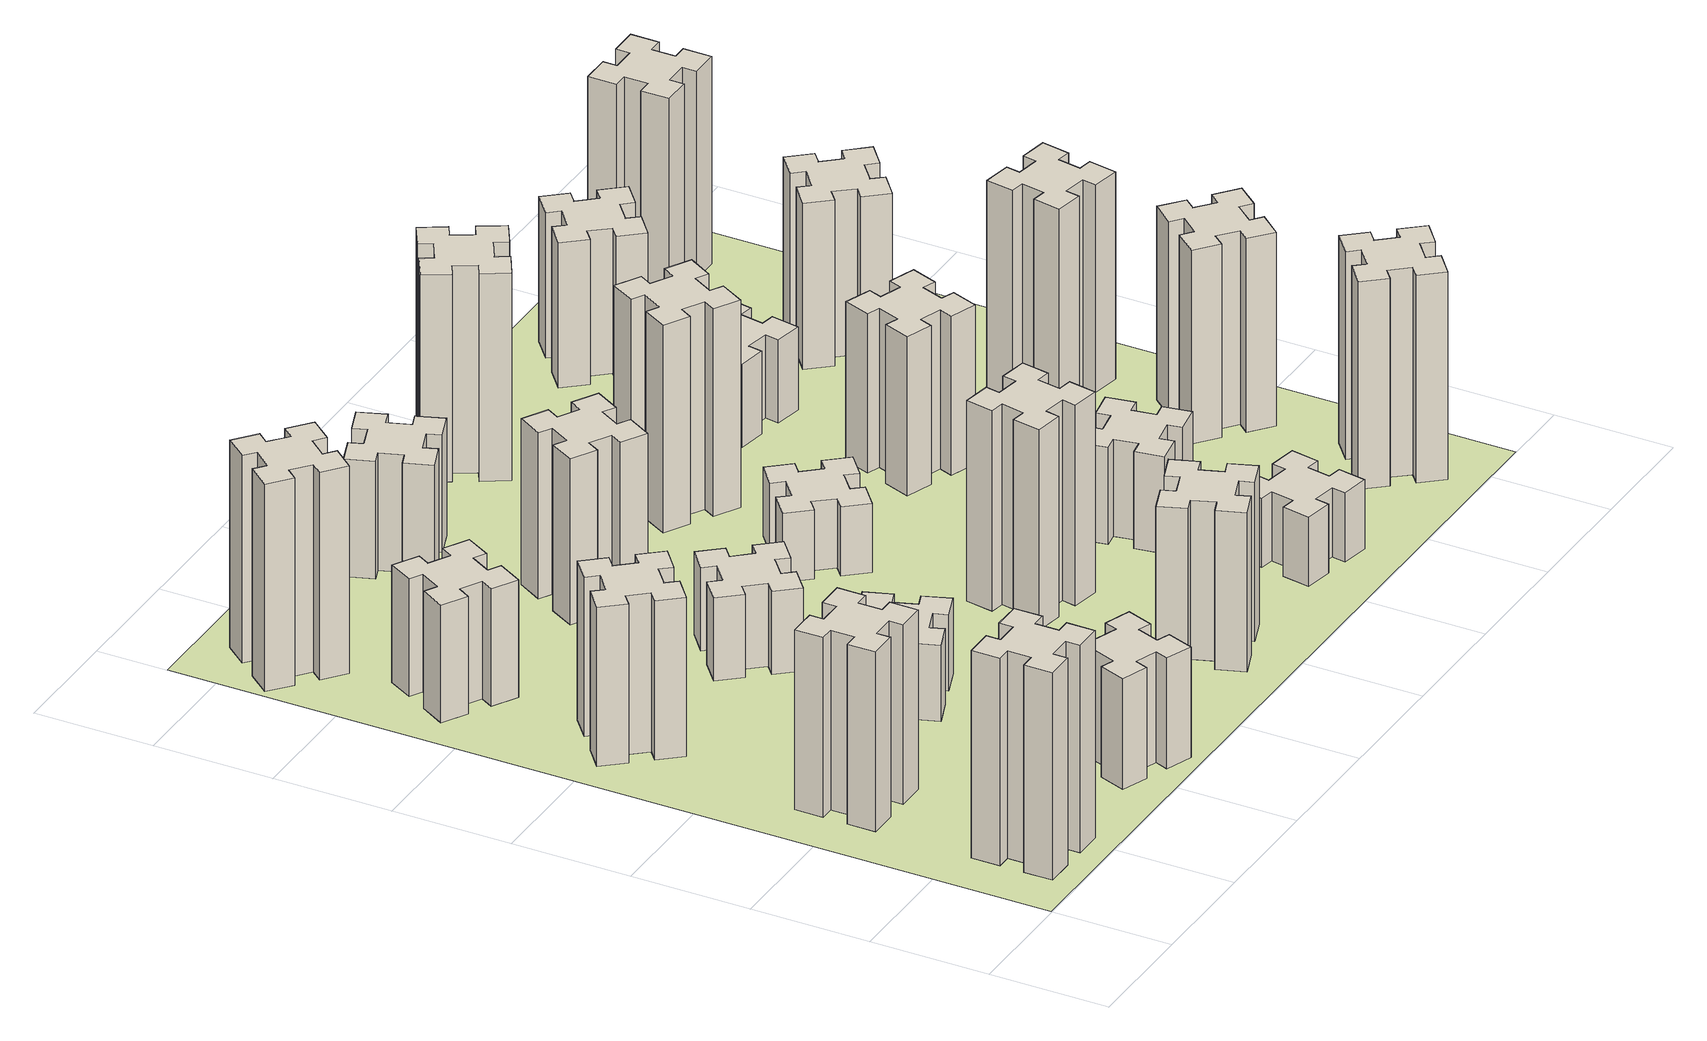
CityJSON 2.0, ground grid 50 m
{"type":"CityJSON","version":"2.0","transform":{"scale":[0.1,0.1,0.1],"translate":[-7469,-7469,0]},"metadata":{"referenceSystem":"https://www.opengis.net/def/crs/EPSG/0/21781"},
"CityObjects":{
"building1":{"type":"Building","attributes":{"class":"1000","function":"1000","usage":"1000","yearOfConstruction":2016,"roofType":"1000","measuredHeight":90,"storeysAboveGround":30,"storeysBelowGround":0},"geometry":[{"type":"Solid","lod":"1","boundaries":[[[[0,1,2,3,4,5,6,7,8,9,10,11,12,13,14,15,16,17,18,19]],[[17,16,20,21]],[[16,15,22,20]],[[15,14,23,22]],[[14,13,24,23]],[[13,12,25,24]],[[12,11,26,25]],[[11,10,27,26]],[[10,9,28,27]],[[9,8,29,28]],[[8,7,30,29]],[[7,6,31,30]],[[6,5,32,31]],[[5,4,33,32]],[[4,3,34,33]],[[3,2,35,34]],[[2,1,36,35]],[[1,0,37,36]],[[0,19,38,37]],[[19,18,39,38]],[[18,17,21,39]],[[24,25,26,27,28,29,30,31,32,33,34,35,36,37,38,39,21,20,22,23]]]]}]},
"building2":{"type":"Building","attributes":{"class":"1000","function":"1000","usage":"1000","yearOfConstruction":2016,"roofType":"1000","measuredHeight":78,"storeysAboveGround":30,"storeysBelowGround":0},"geometry":[{"type":"Solid","lod":"1","boundaries":[[[[40,41,42,43,44,45,46,47,48,49,50,51,52,53,54,55,56,57,58,59]],[[57,56,60,61]],[[56,55,62,60]],[[55,54,63,62]],[[54,53,64,63]],[[53,52,65,64]],[[52,51,66,65]],[[51,50,67,66]],[[50,49,68,67]],[[49,48,69,68]],[[48,47,70,69]],[[47,46,71,70]],[[46,45,72,71]],[[45,44,73,72]],[[44,43,74,73]],[[43,42,75,74]],[[42,41,76,75]],[[41,40,77,76]],[[40,59,78,77]],[[59,58,79,78]],[[58,57,61,79]],[[64,65,66,67,68,69,70,71,72,73,74,75,76,77,78,79,61,60,62,63]]]]}]},
"building3":{"type":"Building","attributes":{"class":"1000","function":"1000","usage":"1000","yearOfConstruction":2016,"roofType":"1000","measuredHeight":69,"storeysAboveGround":30,"storeysBelowGround":0},"geometry":[{"type":"Solid","lod":"1","boundaries":[[[[80,81,82,83,84,85,86,87,88,89,90,91,92,93,94,95,96,97,98,99]],[[97,96,100,101]],[[96,95,102,100]],[[95,94,103,102]],[[94,93,104,103]],[[93,92,105,104]],[[92,91,106,105]],[[91,90,107,106]],[[90,89,108,107]],[[89,88,109,108]],[[88,87,110,109]],[[87,86,111,110]],[[86,85,112,111]],[[85,84,113,112]],[[84,83,114,113]],[[83,82,115,114]],[[82,81,116,115]],[[81,80,117,116]],[[80,99,118,117]],[[99,98,119,118]],[[98,97,101,119]],[[104,105,106,107,108,109,110,111,112,113,114,115,116,117,118,119,101,100,102,103]]]]}]},
"building4":{"type":"Building","attributes":{"class":"1000","function":"1000","usage":"1000","yearOfConstruction":2016,"roofType":"1000","measuredHeight":51,"storeysAboveGround":30,"storeysBelowGround":0},"geometry":[{"type":"Solid","lod":"1","boundaries":[[[[120,121,122,123,124,125,126,127,128,129,130,131,132,133,134,135,136,137,138,139]],[[137,136,140,141]],[[136,135,142,140]],[[135,134,143,142]],[[134,133,144,143]],[[133,132,145,144]],[[132,131,146,145]],[[131,130,147,146]],[[130,129,148,147]],[[129,128,149,148]],[[128,127,150,149]],[[127,126,151,150]],[[126,125,152,151]],[[125,124,153,152]],[[124,123,154,153]],[[123,122,155,154]],[[122,121,156,155]],[[121,120,157,156]],[[120,139,158,157]],[[139,138,159,158]],[[138,137,141,159]],[[144,145,146,147,148,149,150,151,152,153,154,155,156,157,158,159,141,140,142,143]]]]}]},
"building5":{"type":"Building","attributes":{"class":"1000","function":"1000","usage":"1000","yearOfConstruction":2016,"roofType":"1000","measuredHeight":48,"storeysAboveGround":30,"storeysBelowGround":0},"geometry":[{"type":"Solid","lod":"1","boundaries":[[[[160,161,162,163,164,165,166,167,168,169,170,171,172,173,174,175,176,177,178,179]],[[177,176,180,181]],[[176,175,182,180]],[[175,174,183,182]],[[174,173,184,183]],[[173,172,185,184]],[[172,171,186,185]],[[171,170,187,186]],[[170,169,188,187]],[[169,168,189,188]],[[168,167,190,189]],[[167,166,191,190]],[[166,165,192,191]],[[165,164,193,192]],[[164,163,194,193]],[[163,162,195,194]],[[162,161,196,195]],[[161,160,197,196]],[[160,179,198,197]],[[179,178,199,198]],[[178,177,181,199]],[[184,185,186,187,188,189,190,191,192,193,194,195,196,197,198,199,181,180,182,183]]]]}]},
"building6":{"type":"Building","attributes":{"class":"1000","function":"1000","usage":"1000","yearOfConstruction":2016,"roofType":"1000","measuredHeight":90,"storeysAboveGround":30,"storeysBelowGround":0},"geometry":[{"type":"Solid","lod":"1","boundaries":[[[[200,201,202,203,204,205,206,207,208,209,210,211,212,213,214,215,216,217,218,219]],[[217,216,220,221]],[[216,215,222,220]],[[215,214,223,222]],[[214,213,224,223]],[[213,212,225,224]],[[212,211,226,225]],[[211,210,227,226]],[[210,209,228,227]],[[209,208,229,228]],[[208,207,230,229]],[[207,206,231,230]],[[206,205,232,231]],[[205,204,233,232]],[[204,203,234,233]],[[203,202,235,234]],[[202,201,236,235]],[[201,200,237,236]],[[200,219,238,237]],[[219,218,239,238]],[[218,217,221,239]],[[224,225,226,227,228,229,230,231,232,233,234,235,236,237,238,239,221,220,222,223]]]]}]},
"building7":{"type":"Building","attributes":{"class":"1000","function":"1000","usage":"1000","yearOfConstruction":2016,"roofType":"1000","measuredHeight":33,"storeysAboveGround":30,"storeysBelowGround":0},"geometry":[{"type":"Solid","lod":"1","boundaries":[[[[240,241,242,243,244,245,246,247,248,249,250,251,252,253,254,255,256,257,258,259]],[[257,256,260,261]],[[256,255,262,260]],[[255,254,263,262]],[[254,253,264,263]],[[253,252,265,264]],[[252,251,266,265]],[[251,250,267,266]],[[250,249,268,267]],[[249,248,269,268]],[[248,247,270,269]],[[247,246,271,270]],[[246,245,272,271]],[[245,244,273,272]],[[244,243,274,273]],[[243,242,275,274]],[[242,241,276,275]],[[241,240,277,276]],[[240,259,278,277]],[[259,258,279,278]],[[258,257,261,279]],[[264,265,266,267,268,269,270,271,272,273,274,275,276,277,278,279,261,260,262,263]]]]}]},
"building8":{"type":"Building","attributes":{"class":"1000","function":"1000","usage":"1000","yearOfConstruction":2016,"roofType":"1000","measuredHeight":36,"storeysAboveGround":30,"storeysBelowGround":0},"geometry":[{"type":"Solid","lod":"1","boundaries":[[[[280,281,282,283,284,285,286,287,288,289,290,291,292,293,294,295,296,297,298,299]],[[297,296,300,301]],[[296,295,302,300]],[[295,294,303,302]],[[294,293,304,303]],[[293,292,305,304]],[[292,291,306,305]],[[291,290,307,306]],[[290,289,308,307]],[[289,288,309,308]],[[288,287,310,309]],[[287,286,311,310]],[[286,285,312,311]],[[285,284,313,312]],[[284,283,314,313]],[[283,282,315,314]],[[282,281,316,315]],[[281,280,317,316]],[[280,299,318,317]],[[299,298,319,318]],[[298,297,301,319]],[[304,305,306,307,308,309,310,311,312,313,314,315,316,317,318,319,301,300,302,303]]]]}]},
"building9":{"type":"Building","attributes":{"class":"1000","function":"1000","usage":"1000","yearOfConstruction":2016,"roofType":"1000","measuredHeight":72,"storeysAboveGround":30,"storeysBelowGround":0},"geometry":[{"type":"Solid","lod":"1","boundaries":[[[[320,321,322,323,324,325,326,327,328,329,330,331,332,333,334,335,336,337,338,339]],[[337,336,340,341]],[[336,335,342,340]],[[335,334,343,342]],[[334,333,344,343]],[[333,332,345,344]],[[332,331,346,345]],[[331,330,347,346]],[[330,329,348,347]],[[329,328,349,348]],[[328,327,350,349]],[[327,326,351,350]],[[326,325,352,351]],[[325,324,353,352]],[[324,323,354,353]],[[323,322,355,354]],[[322,321,356,355]],[[321,320,357,356]],[[320,339,358,357]],[[339,338,359,358]],[[338,337,341,359]],[[344,345,346,347,348,349,350,351,352,353,354,355,356,357,358,359,341,340,342,343]]]]}]},
"building10":{"type":"Building","attributes":{"class":"1000","function":"1000","usage":"1000","yearOfConstruction":2016,"roofType":"1000","measuredHeight":69,"storeysAboveGround":30,"storeysBelowGround":0},"geometry":[{"type":"Solid","lod":"1","boundaries":[[[[360,361,362,363,364,365,366,367,368,369,370,371,372,373,374,375,376,377,378,379]],[[377,376,380,381]],[[376,375,382,380]],[[375,374,383,382]],[[374,373,384,383]],[[373,372,385,384]],[[372,371,386,385]],[[371,370,387,386]],[[370,369,388,387]],[[369,368,389,388]],[[368,367,390,389]],[[367,366,391,390]],[[366,365,392,391]],[[365,364,393,392]],[[364,363,394,393]],[[363,362,395,394]],[[362,361,396,395]],[[361,360,397,396]],[[360,379,398,397]],[[379,378,399,398]],[[378,377,381,399]],[[384,385,386,387,388,389,390,391,392,393,394,395,396,397,398,399,381,380,382,383]]]]}]},
"building11":{"type":"Building","attributes":{"class":"1000","function":"1000","usage":"1000","yearOfConstruction":2016,"roofType":"1000","measuredHeight":51,"storeysAboveGround":30,"storeysBelowGround":0},"geometry":[{"type":"Solid","lod":"1","boundaries":[[[[400,401,402,403,404,405,406,407,408,409,410,411,412,413,414,415,416,417,418,419]],[[417,416,420,421]],[[416,415,422,420]],[[415,414,423,422]],[[414,413,424,423]],[[413,412,425,424]],[[412,411,426,425]],[[411,410,427,426]],[[410,409,428,427]],[[409,408,429,428]],[[408,407,430,429]],[[407,406,431,430]],[[406,405,432,431]],[[405,404,433,432]],[[404,403,434,433]],[[403,402,435,434]],[[402,401,436,435]],[[401,400,437,436]],[[400,419,438,437]],[[419,418,439,438]],[[418,417,421,439]],[[424,425,426,427,428,429,430,431,432,433,434,435,436,437,438,439,421,420,422,423]]]]}]},
"building12":{"type":"Building","attributes":{"class":"1000","function":"1000","usage":"1000","yearOfConstruction":2016,"roofType":"1000","measuredHeight":87,"storeysAboveGround":30,"storeysBelowGround":0},"geometry":[{"type":"Solid","lod":"1","boundaries":[[[[440,441,442,443,444,445,446,447,448,449,450,451,452,453,454,455,456,457,458,459]],[[457,456,460,461]],[[456,455,462,460]],[[455,454,463,462]],[[454,453,464,463]],[[453,452,465,464]],[[452,451,466,465]],[[451,450,467,466]],[[450,449,468,467]],[[449,448,469,468]],[[448,447,470,469]],[[447,446,471,470]],[[446,445,472,471]],[[445,444,473,472]],[[444,443,474,473]],[[443,442,475,474]],[[442,441,476,475]],[[441,440,477,476]],[[440,459,478,477]],[[459,458,479,478]],[[458,457,461,479]],[[464,465,466,467,468,469,470,471,472,473,474,475,476,477,478,479,461,460,462,463]]]]}]},
"building13":{"type":"Building","attributes":{"class":"1000","function":"1000","usage":"1000","yearOfConstruction":2016,"roofType":"1000","measuredHeight":30,"storeysAboveGround":30,"storeysBelowGround":0},"geometry":[{"type":"Solid","lod":"1","boundaries":[[[[480,481,482,483,484,485,486,487,488,489,490,491,492,493,494,495,496,497,498,499]],[[497,496,500,501]],[[496,495,502,500]],[[495,494,503,502]],[[494,493,504,503]],[[493,492,505,504]],[[492,491,506,505]],[[491,490,507,506]],[[490,489,508,507]],[[489,488,509,508]],[[488,487,510,509]],[[487,486,511,510]],[[486,485,512,511]],[[485,484,513,512]],[[484,483,514,513]],[[483,482,515,514]],[[482,481,516,515]],[[481,480,517,516]],[[480,499,518,517]],[[499,498,519,518]],[[498,497,501,519]],[[504,505,506,507,508,509,510,511,512,513,514,515,516,517,518,519,501,500,502,503]]]]}]},
"building14":{"type":"Building","attributes":{"class":"1000","function":"1000","usage":"1000","yearOfConstruction":2016,"roofType":"1000","measuredHeight":90,"storeysAboveGround":30,"storeysBelowGround":0},"geometry":[{"type":"Solid","lod":"1","boundaries":[[[[520,521,522,523,524,525,526,527,528,529,530,531,532,533,534,535,536,537,538,539]],[[537,536,540,541]],[[536,535,542,540]],[[535,534,543,542]],[[534,533,544,543]],[[533,532,545,544]],[[532,531,546,545]],[[531,530,547,546]],[[530,529,548,547]],[[529,528,549,548]],[[528,527,550,549]],[[527,526,551,550]],[[526,525,552,551]],[[525,524,553,552]],[[524,523,554,553]],[[523,522,555,554]],[[522,521,556,555]],[[521,520,557,556]],[[520,539,558,557]],[[539,538,559,558]],[[538,537,541,559]],[[544,545,546,547,548,549,550,551,552,553,554,555,556,557,558,559,541,540,542,543]]]]}]},
"building15":{"type":"Building","attributes":{"class":"1000","function":"1000","usage":"1000","yearOfConstruction":2016,"roofType":"1000","measuredHeight":30,"storeysAboveGround":30,"storeysBelowGround":0},"geometry":[{"type":"Solid","lod":"1","boundaries":[[[[560,561,562,563,564,565,566,567,568,569,570,571,572,573,574,575,576,577,578,579]],[[577,576,580,581]],[[576,575,582,580]],[[575,574,583,582]],[[574,573,584,583]],[[573,572,585,584]],[[572,571,586,585]],[[571,570,587,586]],[[570,569,588,587]],[[569,568,589,588]],[[568,567,590,589]],[[567,566,591,590]],[[566,565,592,591]],[[565,564,593,592]],[[564,563,594,593]],[[563,562,595,594]],[[562,561,596,595]],[[561,560,597,596]],[[560,579,598,597]],[[579,578,599,598]],[[578,577,581,599]],[[584,585,586,587,588,589,590,591,592,593,594,595,596,597,598,599,581,580,582,583]]]]}]},
"building16":{"type":"Building","attributes":{"class":"1000","function":"1000","usage":"1000","yearOfConstruction":2016,"roofType":"1000","measuredHeight":90,"storeysAboveGround":30,"storeysBelowGround":0},"geometry":[{"type":"Solid","lod":"1","boundaries":[[[[600,601,602,603,604,605,606,607,608,609,610,611,612,613,614,615,616,617,618,619]],[[617,616,620,621]],[[616,615,622,620]],[[615,614,623,622]],[[614,613,624,623]],[[613,612,625,624]],[[612,611,626,625]],[[611,610,627,626]],[[610,609,628,627]],[[609,608,629,628]],[[608,607,630,629]],[[607,606,631,630]],[[606,605,632,631]],[[605,604,633,632]],[[604,603,634,633]],[[603,602,635,634]],[[602,601,636,635]],[[601,600,637,636]],[[600,619,638,637]],[[619,618,639,638]],[[618,617,621,639]],[[624,625,626,627,628,629,630,631,632,633,634,635,636,637,638,639,621,620,622,623]]]]}]},
"building17":{"type":"Building","attributes":{"class":"1000","function":"1000","usage":"1000","yearOfConstruction":2016,"roofType":"1000","measuredHeight":42,"storeysAboveGround":30,"storeysBelowGround":0},"geometry":[{"type":"Solid","lod":"1","boundaries":[[[[640,641,642,643,644,645,646,647,648,649,650,651,652,653,654,655,656,657,658,659]],[[657,656,660,661]],[[656,655,662,660]],[[655,654,663,662]],[[654,653,664,663]],[[653,652,665,664]],[[652,651,666,665]],[[651,650,667,666]],[[650,649,668,667]],[[649,648,669,668]],[[648,647,670,669]],[[647,646,671,670]],[[646,645,672,671]],[[645,644,673,672]],[[644,643,674,673]],[[643,642,675,674]],[[642,641,676,675]],[[641,640,677,676]],[[640,659,678,677]],[[659,658,679,678]],[[658,657,661,679]],[[664,665,666,667,668,669,670,671,672,673,674,675,676,677,678,679,661,660,662,663]]]]}]},
"building18":{"type":"Building","attributes":{"class":"1000","function":"1000","usage":"1000","yearOfConstruction":2016,"roofType":"1000","measuredHeight":69,"storeysAboveGround":30,"storeysBelowGround":0},"geometry":[{"type":"Solid","lod":"1","boundaries":[[[[680,681,682,683,684,685,686,687,688,689,690,691,692,693,694,695,696,697,698,699]],[[697,696,700,701]],[[696,695,702,700]],[[695,694,703,702]],[[694,693,704,703]],[[693,692,705,704]],[[692,691,706,705]],[[691,690,707,706]],[[690,689,708,707]],[[689,688,709,708]],[[688,687,710,709]],[[687,686,711,710]],[[686,685,712,711]],[[685,684,713,712]],[[684,683,714,713]],[[683,682,715,714]],[[682,681,716,715]],[[681,680,717,716]],[[680,699,718,717]],[[699,698,719,718]],[[698,697,701,719]],[[704,705,706,707,708,709,710,711,712,713,714,715,716,717,718,719,701,700,702,703]]]]}]},
"building19":{"type":"Building","attributes":{"class":"1000","function":"1000","usage":"1000","yearOfConstruction":2016,"roofType":"1000","measuredHeight":36,"storeysAboveGround":30,"storeysBelowGround":0},"geometry":[{"type":"Solid","lod":"1","boundaries":[[[[720,721,722,723,724,725,726,727,728,729,730,731,732,733,734,735,736,737,738,739]],[[737,736,740,741]],[[736,735,742,740]],[[735,734,743,742]],[[734,733,744,743]],[[733,732,745,744]],[[732,731,746,745]],[[731,730,747,746]],[[730,729,748,747]],[[729,728,749,748]],[[728,727,750,749]],[[727,726,751,750]],[[726,725,752,751]],[[725,724,753,752]],[[724,723,754,753]],[[723,722,755,754]],[[722,721,756,755]],[[721,720,757,756]],[[720,739,758,757]],[[739,738,759,758]],[[738,737,741,759]],[[744,745,746,747,748,749,750,751,752,753,754,755,756,757,758,759,741,740,742,743]]]]}]},
"building20":{"type":"Building","attributes":{"class":"1000","function":"1000","usage":"1000","yearOfConstruction":2016,"roofType":"1000","measuredHeight":90,"storeysAboveGround":30,"storeysBelowGround":0},"geometry":[{"type":"Solid","lod":"1","boundaries":[[[[760,761,762,763,764,765,766,767,768,769,770,771,772,773,774,775,776,777,778,779]],[[777,776,780,781]],[[776,775,782,780]],[[775,774,783,782]],[[774,773,784,783]],[[773,772,785,784]],[[772,771,786,785]],[[771,770,787,786]],[[770,769,788,787]],[[769,768,789,788]],[[768,767,790,789]],[[767,766,791,790]],[[766,765,792,791]],[[765,764,793,792]],[[764,763,794,793]],[[763,762,795,794]],[[762,761,796,795]],[[761,760,797,796]],[[760,779,798,797]],[[779,778,799,798]],[[778,777,781,799]],[[784,785,786,787,788,789,790,791,792,793,794,795,796,797,798,799,781,780,782,783]]]]}]},
"building21":{"type":"Building","attributes":{"class":"1000","function":"1000","usage":"1000","yearOfConstruction":2016,"roofType":"1000","measuredHeight":63,"storeysAboveGround":30,"storeysBelowGround":0},"geometry":[{"type":"Solid","lod":"1","boundaries":[[[[800,801,802,803,804,805,806,807,808,809,810,811,812,813,814,815,816,817,818,819]],[[817,816,820,821]],[[816,815,822,820]],[[815,814,823,822]],[[814,813,824,823]],[[813,812,825,824]],[[812,811,826,825]],[[811,810,827,826]],[[810,809,828,827]],[[809,808,829,828]],[[808,807,830,829]],[[807,806,831,830]],[[806,805,832,831]],[[805,804,833,832]],[[804,803,834,833]],[[803,802,835,834]],[[802,801,836,835]],[[801,800,837,836]],[[800,819,838,837]],[[819,818,839,838]],[[818,817,821,839]],[[824,825,826,827,828,829,830,831,832,833,834,835,836,837,838,839,821,820,822,823]]]]}]},
"building22":{"type":"Building","attributes":{"class":"1000","function":"1000","usage":"1000","yearOfConstruction":2016,"roofType":"1000","measuredHeight":84,"storeysAboveGround":30,"storeysBelowGround":0},"geometry":[{"type":"Solid","lod":"1","boundaries":[[[[840,841,842,843,844,845,846,847,848,849,850,851,852,853,854,855,856,857,858,859]],[[857,856,860,861]],[[856,855,862,860]],[[855,854,863,862]],[[854,853,864,863]],[[853,852,865,864]],[[852,851,866,865]],[[851,850,867,866]],[[850,849,868,867]],[[849,848,869,868]],[[848,847,870,869]],[[847,846,871,870]],[[846,845,872,871]],[[845,844,873,872]],[[844,843,874,873]],[[843,842,875,874]],[[842,841,876,875]],[[841,840,877,876]],[[840,859,878,877]],[[859,858,879,878]],[[858,857,861,879]],[[864,865,866,867,868,869,870,871,872,873,874,875,876,877,878,879,861,860,862,863]]]]}]},
"building23":{"type":"Building","attributes":{"class":"1000","function":"1000","usage":"1000","yearOfConstruction":2016,"roofType":"1000","measuredHeight":90,"storeysAboveGround":30,"storeysBelowGround":0},"geometry":[{"type":"Solid","lod":"1","boundaries":[[[[880,881,882,883,884,885,886,887,888,889,890,891,892,893,894,895,896,897,898,899]],[[897,896,900,901]],[[896,895,902,900]],[[895,894,903,902]],[[894,893,904,903]],[[893,892,905,904]],[[892,891,906,905]],[[891,890,907,906]],[[890,889,908,907]],[[889,888,909,908]],[[888,887,910,909]],[[887,886,911,910]],[[886,885,912,911]],[[885,884,913,912]],[[884,883,914,913]],[[883,882,915,914]],[[882,881,916,915]],[[881,880,917,916]],[[880,899,918,917]],[[899,898,919,918]],[[898,897,901,919]],[[904,905,906,907,908,909,910,911,912,913,914,915,916,917,918,919,901,900,902,903]]]]}]},
"building24":{"type":"Building","attributes":{"class":"1000","function":"1000","usage":"1000","yearOfConstruction":2016,"roofType":"1000","measuredHeight":72,"storeysAboveGround":30,"storeysBelowGround":0},"geometry":[{"type":"Solid","lod":"1","boundaries":[[[[920,921,922,923,924,925,926,927,928,929,930,931,932,933,934,935,936,937,938,939]],[[937,936,940,941]],[[936,935,942,940]],[[935,934,943,942]],[[934,933,944,943]],[[933,932,945,944]],[[932,931,946,945]],[[931,930,947,946]],[[930,929,948,947]],[[929,928,949,948]],[[928,927,950,949]],[[927,926,951,950]],[[926,925,952,951]],[[925,924,953,952]],[[924,923,954,953]],[[923,922,955,954]],[[922,921,956,955]],[[921,920,957,956]],[[920,939,958,957]],[[939,938,959,958]],[[938,937,941,959]],[[944,945,946,947,948,949,950,951,952,953,954,955,956,957,958,959,941,940,942,943]]]]}]},
"building25":{"type":"Building","attributes":{"class":"1000","function":"1000","usage":"1000","yearOfConstruction":2016,"roofType":"1000","measuredHeight":90,"storeysAboveGround":30,"storeysBelowGround":0},"geometry":[{"type":"Solid","lod":"1","boundaries":[[[[960,961,962,963,964,965,966,967,968,969,970,971,972,973,974,975,976,977,978,979]],[[977,976,980,981]],[[976,975,982,980]],[[975,974,983,982]],[[974,973,984,983]],[[973,972,985,984]],[[972,971,986,985]],[[971,970,987,986]],[[970,969,988,987]],[[969,968,989,988]],[[968,967,990,989]],[[967,966,991,990]],[[966,965,992,991]],[[965,964,993,992]],[[964,963,994,993]],[[963,962,995,994]],[[962,961,996,995]],[[961,960,997,996]],[[960,979,998,997]],[[979,978,999,998]],[[978,977,981,999]],[[984,985,986,987,988,989,990,991,992,993,994,995,996,997,998,999,981,980,982,983]]]]}]},
"landuse1":{"type":"LandUse","attributes":{"name":"plot1","function":"1010"},"geometry":[{"type":"MultiSurface","lod":"1","boundaries":[[[1000,1001,1002,1003]]]}]}
},
"vertices":[
[265,325,0],[265,225,0],[205,225,0],[205,105,0],[325,105,0],[325,165,0],[425,165,0],[425,105,0],[545,105,0],[545,225,0],[485,225,0],[485,325,0],[545,325,0],[545,445,0],[425,445,0],[425,385,0],[325,385,0],[325,445,0],[205,445,0],[205,325,0],[325,385,900],[325,445,900],[425,385,900],[425,445,900],[545,445,900],[545,325,900],[485,325,900],[485,225,900],[545,225,900],[545,105,900],[425,105,900],[425,165,900],[325,165,900],[325,105,900],[205,105,900],[205,225,900],[265,225,900],[265,325,900],[205,325,900],[205,445,900],
[265,1065,0],[265,965,0],[205,965,0],[205,845,0],[325,845,0],[325,905,0],[425,905,0],[425,845,0],[545,845,0],[545,965,0],[485,965,0],[485,1065,0],[545,1065,0],[545,1185,0],[425,1185,0],[425,1125,0],[325,1125,0],[325,1185,0],[205,1185,0],[205,1065,0],[325,1125,780],[325,1185,780],[425,1125,780],[425,1185,780],[545,1185,780],[545,1065,780],[485,1065,780],[485,965,780],[545,965,780],[545,845,780],[425,845,780],[425,905,780],[325,905,780],[325,845,780],[205,845,780],[205,965,780],[265,965,780],[265,1065,780],[205,1065,780],[205,1185,780],
[492,1988,0],[427,2064,0],[473,2103,0],[396,2195,0],[304,2118,0],[343,2072,0],[266,2007,0],[228,2053,0],[136,1976,0],[213,1884,0],[259,1923,0],[323,1846,0],[277,1808,0],[354,1716,0],[446,1793,0],[408,1839,0],[484,1903,0],[523,1857,0],[615,1934,0],[538,2026,0],[484,1903,690],[523,1857,690],[408,1839,690],[446,1793,690],[354,1716,690],[277,1808,690],[323,1846,690],[259,1923,690],[213,1884,690],[136,1976,690],[228,2053,690],[266,2007,690],[343,2072,690],[304,2118,690],[396,2195,690],[473,2103,690],[427,2064,690],[492,1988,690],[538,2026,690],[615,1934,690],
[446,2597,0],[496,2684,0],[548,2654,0],[608,2758,0],[504,2818,0],[474,2766,0],[387,2816,0],[417,2868,0],[313,2928,0],[253,2824,0],[305,2794,0],[255,2707,0],[203,2737,0],[143,2633,0],[247,2573,0],[277,2625,0],[364,2575,0],[334,2523,0],[438,2463,0],[498,2567,0],[364,2575,510],[334,2523,510],[277,2625,510],[247,2573,510],[143,2633,510],[203,2737,510],[255,2707,510],[305,2794,510],[253,2824,510],[313,2928,510],[417,2868,510],[387,2816,510],[474,2766,510],[504,2818,510],[608,2758,510],[548,2654,510],[496,2684,510],[446,2597,510],[498,2567,510],[438,2463,510],
[1029,360,0],[995,266,0],[939,287,0],[897,174,0],[1010,133,0],[1031,189,0],[1125,155,0],[1104,99,0],[1217,57,0],[1258,170,0],[1202,191,0],[1236,285,0],[1292,264,0],[1333,377,0],[1220,418,0],[1200,362,0],[1106,396,0],[1127,452,0],[1014,493,0],[973,380,0],[1106,396,480],[1127,452,480],[1200,362,480],[1220,418,480],[1333,377,480],[1292,264,480],[1236,285,480],[1202,191,480],[1258,170,480],[1217,57,480],[1104,99,480],[1125,155,480],[1031,189,480],[1010,133,480],[897,174,480],[939,287,480],[995,266,480],[1029,360,480],[973,380,480],[1014,493,480],
[384,3387,0],[308,3452,0],[346,3498,0],[254,3575,0],[177,3483,0],[223,3444,0],[159,3368,0],[113,3406,0],[36,3314,0],[128,3237,0],[166,3283,0],[243,3219,0],[204,3173,0],[296,3096,0],[373,3188,0],[327,3226,0],[392,3303,0],[438,3264,0],[515,3356,0],[423,3433,0],[392,3303,900],[438,3264,900],[327,3226,900],[373,3188,900],[296,3096,900],[204,3173,900],[243,3219,900],[166,3283,900],[128,3237,900],[36,3314,900],[113,3406,900],[159,3368,900],[223,3444,900],[177,3483,900],[254,3575,900],[346,3498,900],[308,3452,900],[384,3387,900],[423,3433,900],[515,3356,900],
[1125,1336,0],[1031,1302,0],[1010,1358,0],[897,1317,0],[939,1204,0],[995,1225,0],[1029,1131,0],[973,1110,0],[1014,997,0],[1127,1039,0],[1106,1095,0],[1200,1129,0],[1220,1073,0],[1333,1114,0],[1292,1227,0],[1236,1206,0],[1202,1300,0],[1258,1320,0],[1217,1433,0],[1104,1392,0],[1202,1300,330],[1258,1320,330],[1236,1206,330],[1292,1227,330],[1333,1114,330],[1220,1073,330],[1200,1129,330],[1106,1095,330],[1127,1039,330],[1014,997,330],[973,1110,330],[1029,1131,330],[995,1225,330],[939,1204,330],[897,1317,330],[1010,1358,330],[1031,1302,330],[1125,1336,330],[1104,1392,330],[1217,1433,330],
[1083,1972,0],[1006,1907,0],[968,1953,0],[876,1876,0],[953,1784,0],[999,1823,0],[1063,1746,0],[1017,1708,0],[1094,1616,0],[1186,1693,0],[1148,1739,0],[1224,1803,0],[1263,1757,0],[1355,1834,0],[1278,1926,0],[1232,1888,0],[1167,1964,0],[1213,2003,0],[1136,2095,0],[1044,2018,0],[1167,1964,360],[1213,2003,360],[1232,1888,360],[1278,1926,360],[1355,1834,360],[1263,1757,360],[1224,1803,360],[1148,1739,360],[1186,1693,360],[1094,1616,360],[1017,1708,360],[1063,1746,360],[999,1823,360],[953,1784,360],[876,1876,360],[968,1953,360],[1006,1907,360],[1083,1972,360],[1044,2018,360],[1136,2095,360],
[1314,2666,0],[1227,2716,0],[1257,2768,0],[1153,2828,0],[1093,2724,0],[1145,2694,0],[1095,2607,0],[1043,2637,0],[983,2533,0],[1087,2473,0],[1117,2525,0],[1204,2475,0],[1174,2423,0],[1278,2363,0],[1338,2467,0],[1286,2497,0],[1336,2584,0],[1388,2554,0],[1448,2658,0],[1344,2718,0],[1336,2584,720],[1388,2554,720],[1286,2497,720],[1338,2467,720],[1278,2363,720],[1174,2423,720],[1204,2475,720],[1117,2525,720],[1087,2473,720],[983,2533,720],[1043,2637,720],[1095,2607,720],[1145,2694,720],[1093,2724,720],[1153,2828,720],[1257,2768,720],[1227,2716,720],[1314,2666,720],[1344,2718,720],[1448,2658,720],
[1965,496,0],[1871,462,0],[1850,518,0],[1737,477,0],[1779,364,0],[1835,385,0],[1869,291,0],[1813,270,0],[1854,157,0],[1967,199,0],[1946,255,0],[2040,289,0],[2060,233,0],[2173,274,0],[2132,387,0],[2076,366,0],[2042,460,0],[2098,480,0],[2057,593,0],[1944,552,0],[2042,460,690],[2098,480,690],[2076,366,690],[2132,387,690],[2173,274,690],[2060,233,690],[2040,289,690],[1946,255,690],[1967,199,690],[1854,157,690],[1813,270,690],[1869,291,690],[1835,385,690],[1779,364,690],[1737,477,690],[1850,518,690],[1871,462,690],[1965,496,690],[1944,552,690],[2057,593,690],
[1125,3456,0],[1031,3422,0],[1010,3478,0],[897,3437,0],[939,3324,0],[995,3345,0],[1029,3251,0],[973,3230,0],[1014,3117,0],[1127,3159,0],[1106,3215,0],[1200,3249,0],[1220,3193,0],[1333,3234,0],[1292,3347,0],[1236,3326,0],[1202,3420,0],[1258,3440,0],[1217,3553,0],[1104,3512,0],[1202,3420,510],[1258,3440,510],[1236,3326,510],[1292,3347,510],[1333,3234,510],[1220,3193,510],[1200,3249,510],[1106,3215,510],[1127,3159,510],[1014,3117,510],[973,3230,510],[1029,3251,510],[995,3345,510],[939,3324,510],[897,3437,510],[1010,3478,510],[1031,3422,510],[1125,3456,510],[1104,3512,510],[1217,3553,510],
[2055,1047,0],[2072,1145,0],[2131,1135,0],[2152,1253,0],[2034,1274,0],[2024,1215,0],[1925,1232,0],[1936,1291,0],[1817,1312,0],[1797,1194,0],[1856,1184,0],[1838,1085,0],[1779,1096,0],[1758,977,0],[1877,957,0],[1887,1016,0],[1985,998,0],[1975,939,0],[2093,918,0],[2114,1037,0],[1985,998,870],[1975,939,870],[1887,1016,870],[1877,957,870],[1758,977,870],[1779,1096,870],[1838,1085,870],[1856,1184,870],[1797,1194,870],[1817,1312,870],[1936,1291,870],[1925,1232,870],[2024,1215,870],[2034,1274,870],[2152,1253,870],[2131,1135,870],[2072,1145,870],[2055,1047,870],[2114,1037,870],[2093,918,870],
[1972,1988,0],[1907,2064,0],[1953,2103,0],[1876,2195,0],[1784,2118,0],[1823,2072,0],[1746,2007,0],[1708,2053,0],[1616,1976,0],[1693,1884,0],[1739,1923,0],[1803,1846,0],[1757,1808,0],[1834,1716,0],[1926,1793,0],[1888,1839,0],[1964,1903,0],[2003,1857,0],[2095,1934,0],[2018,2026,0],[1964,1903,300],[2003,1857,300],[1888,1839,300],[1926,1793,300],[1834,1716,300],[1757,1808,300],[1803,1846,300],[1739,1923,300],[1693,1884,300],[1616,1976,300],[1708,2053,300],[1746,2007,300],[1823,2072,300],[1784,2118,300],[1876,2195,300],[1953,2103,300],[1907,2064,300],[1972,1988,300],[2018,2026,300],[2095,1934,300],
[2026,2497,0],[2076,2584,0],[2128,2554,0],[2188,2658,0],[2084,2718,0],[2054,2666,0],[1967,2716,0],[1997,2768,0],[1893,2828,0],[1833,2724,0],[1885,2694,0],[1835,2607,0],[1783,2637,0],[1723,2533,0],[1827,2473,0],[1857,2525,0],[1944,2475,0],[1914,2423,0],[2018,2363,0],[2078,2467,0],[1944,2475,900],[1914,2423,900],[1857,2525,900],[1827,2473,900],[1723,2533,900],[1783,2637,900],[1835,2607,900],[1885,2694,900],[1833,2724,900],[1893,2828,900],[1997,2768,900],[1967,2716,900],[2054,2666,900],[2084,2718,900],[2188,2658,900],[2128,2554,900],[2076,2584,900],[2026,2497,900],[2078,2467,900],[2018,2363,900],
[2596,444,0],[2578,345,0],[2519,356,0],[2498,237,0],[2617,217,0],[2627,276,0],[2725,258,0],[2715,199,0],[2833,178,0],[2854,297,0],[2795,307,0],[2812,405,0],[2871,395,0],[2892,513,0],[2774,534,0],[2764,475,0],[2665,492,0],[2676,551,0],[2557,572,0],[2537,454,0],[2665,492,300],[2676,551,300],[2764,475,300],[2774,534,300],[2892,513,300],[2871,395,300],[2812,405,300],[2795,307,300],[2854,297,300],[2833,178,300],[2715,199,300],[2725,258,300],[2627,276,300],[2617,217,300],[2498,237,300],[2519,356,300],[2578,345,300],[2596,444,300],[2537,454,300],[2557,572,300],
[1844,3556,0],[1757,3506,0],[1727,3558,0],[1623,3498,0],[1683,3394,0],[1735,3424,0],[1785,3337,0],[1733,3307,0],[1793,3203,0],[1897,3263,0],[1867,3315,0],[1954,3365,0],[1984,3313,0],[2088,3373,0],[2028,3477,0],[1976,3447,0],[1926,3534,0],[1978,3564,0],[1918,3668,0],[1814,3608,0],[1926,3534,900],[1978,3564,900],[1976,3447,900],[2028,3477,900],[2088,3373,900],[1984,3313,900],[1954,3365,900],[1867,3315,900],[1897,3263,900],[1793,3203,900],[1733,3307,900],[1785,3337,900],[1735,3424,900],[1683,3394,900],[1623,3498,900],[1727,3558,900],[1757,3506,900],[1844,3556,900],[1814,3608,900],[1918,3668,900],
[2625,1132,0],[2527,1115,0],[2517,1174,0],[2398,1153,0],[2419,1035,0],[2478,1045,0],[2496,947,0],[2437,937,0],[2457,818,0],[2576,839,0],[2565,898,0],[2664,916,0],[2674,857,0],[2792,877,0],[2771,996,0],[2712,985,0],[2695,1084,0],[2754,1094,0],[2733,1212,0],[2615,1191,0],[2695,1084,420],[2754,1094,420],[2712,985,420],[2771,996,420],[2792,877,420],[2674,857,420],[2664,916,420],[2565,898,420],[2576,839,420],[2457,818,420],[2437,937,420],[2496,947,420],[2478,1045,420],[2419,1035,420],[2398,1153,420],[2517,1174,420],[2527,1115,420],[2625,1132,420],[2615,1191,420],[2733,1212,420],
[2682,1871,0],[2716,1965,0],[2772,1944,0],[2813,2057,0],[2700,2098,0],[2680,2042,0],[2586,2076,0],[2607,2132,0],[2494,2173,0],[2453,2060,0],[2509,2040,0],[2475,1946,0],[2419,1967,0],[2377,1854,0],[2490,1813,0],[2511,1869,0],[2605,1835,0],[2584,1779,0],[2697,1737,0],[2738,1850,0],[2605,1835,690],[2584,1779,690],[2511,1869,690],[2490,1813,690],[2377,1854,690],[2419,1967,690],[2475,1946,690],[2509,2040,690],[2453,2060,690],[2494,2173,690],[2607,2132,690],[2586,2076,690],[2680,2042,690],[2700,2098,690],[2813,2057,690],[2772,1944,690],[2716,1965,690],[2682,1871,690],[2738,1850,690],[2697,1737,690],
[2664,2795,0],[2565,2812,0],[2576,2871,0],[2457,2892,0],[2437,2774,0],[2496,2764,0],[2478,2665,0],[2419,2676,0],[2398,2557,0],[2517,2537,0],[2527,2596,0],[2625,2578,0],[2615,2519,0],[2733,2498,0],[2754,2617,0],[2695,2627,0],[2712,2725,0],[2771,2715,0],[2792,2833,0],[2674,2854,0],[2712,2725,360],[2771,2715,360],[2695,2627,360],[2754,2617,360],[2733,2498,360],[2615,2519,360],[2625,2578,360],[2527,2596,360],[2517,2537,360],[2398,2557,360],[2419,2676,360],[2478,2665,360],[2496,2764,360],[2437,2774,360],[2457,2892,360],[2576,2871,360],[2565,2812,360],[2664,2795,360],[2674,2854,360],[2792,2833,360],
[3468,259,0],[3544,323,0],[3583,277,0],[3675,354,0],[3598,446,0],[3552,408,0],[3487,484,0],[3533,523,0],[3456,615,0],[3364,538,0],[3403,492,0],[3326,427,0],[3288,473,0],[3196,396,0],[3273,304,0],[3319,343,0],[3383,266,0],[3337,228,0],[3414,136,0],[3506,213,0],[3383,266,900],[3337,228,900],[3319,343,900],[3273,304,900],[3196,396,900],[3288,473,900],[3326,427,900],[3403,492,900],[3364,538,900],[3456,615,900],[3533,523,900],[3487,484,900],[3552,408,900],[3598,446,900],[3675,354,900],[3583,277,900],[3544,323,900],[3468,259,900],[3506,213,900],[3414,136,900],
[2812,3368,0],[2747,3444,0],[2793,3483,0],[2716,3575,0],[2624,3498,0],[2663,3452,0],[2586,3387,0],[2548,3433,0],[2456,3356,0],[2533,3264,0],[2579,3303,0],[2643,3226,0],[2597,3188,0],[2674,3096,0],[2766,3173,0],[2728,3219,0],[2804,3283,0],[2843,3237,0],[2935,3314,0],[2858,3406,0],[2804,3283,630],[2843,3237,630],[2728,3219,630],[2766,3173,630],[2674,3096,630],[2597,3188,630],[2643,3226,630],[2579,3303,630],[2533,3264,630],[2456,3356,630],[2548,3433,630],[2586,3387,630],[2663,3452,630],[2624,3498,630],[2716,3575,630],[2793,3483,630],[2747,3444,630],[2812,3368,630],[2858,3406,630],[2935,3314,630],
[3487,1006,0],[3552,1083,0],[3598,1044,0],[3675,1136,0],[3583,1213,0],[3544,1167,0],[3468,1232,0],[3506,1278,0],[3414,1355,0],[3337,1263,0],[3383,1224,0],[3319,1148,0],[3273,1186,0],[3196,1094,0],[3288,1017,0],[3326,1063,0],[3403,999,0],[3364,953,0],[3456,876,0],[3533,968,0],[3403,999,840],[3364,953,840],[3326,1063,840],[3288,1017,840],[3196,1094,840],[3273,1186,840],[3319,1148,840],[3383,1224,840],[3337,1263,840],[3414,1355,840],[3506,1278,840],[3468,1232,840],[3544,1167,840],[3583,1213,840],[3675,1136,840],[3598,1044,840],[3552,1083,840],[3487,1006,840],[3533,968,840],[3456,876,840],
[3267,1656,0],[3365,1638,0],[3355,1579,0],[3473,1558,0],[3494,1677,0],[3435,1687,0],[3452,1785,0],[3511,1775,0],[3532,1893,0],[3414,1914,0],[3404,1855,0],[3305,1872,0],[3316,1931,0],[3197,1952,0],[3177,1834,0],[3236,1824,0],[3218,1725,0],[3159,1736,0],[3138,1617,0],[3257,1597,0],[3218,1725,900],[3159,1736,900],[3236,1824,900],[3177,1834,900],[3197,1952,900],[3316,1931,900],[3305,1872,900],[3404,1855,900],[3414,1914,900],[3532,1893,900],[3511,1775,900],[3452,1785,900],[3435,1687,900],[3494,1677,900],[3473,1558,900],[3355,1579,900],[3365,1638,900],[3267,1656,900],[3257,1597,900],[3138,1617,900],
[3119,2563,0],[3183,2486,0],[3137,2448,0],[3214,2356,0],[3306,2433,0],[3268,2479,0],[3344,2543,0],[3383,2497,0],[3475,2574,0],[3398,2666,0],[3352,2628,0],[3287,2704,0],[3333,2743,0],[3256,2835,0],[3164,2758,0],[3203,2712,0],[3126,2647,0],[3088,2693,0],[2996,2616,0],[3073,2524,0],[3126,2647,720],[3088,2693,720],[3203,2712,720],[3164,2758,720],[3256,2835,720],[3333,2743,720],[3287,2704,720],[3352,2628,720],[3398,2666,720],[3475,2574,720],[3383,2497,720],[3344,2543,720],[3268,2479,720],[3306,2433,720],[3214,2356,720],[3137,2448,720],[3183,2486,720],[3119,2563,720],[3073,2524,720],[2996,2616,720],
[3285,3325,0],[3385,3325,0],[3385,3265,0],[3505,3265,0],[3505,3385,0],[3445,3385,0],[3445,3485,0],[3505,3485,0],[3505,3605,0],[3385,3605,0],[3385,3545,0],[3285,3545,0],[3285,3605,0],[3165,3605,0],[3165,3485,0],[3225,3485,0],[3225,3385,0],[3165,3385,0],[3165,3265,0],[3285,3265,0],[3225,3385,900],[3165,3385,900],[3225,3485,900],[3165,3485,900],[3165,3605,900],[3285,3605,900],[3285,3545,900],[3385,3545,900],[3385,3605,900],[3505,3605,900],[3505,3485,900],[3445,3485,900],[3445,3385,900],[3505,3385,900],[3505,3265,900],[3385,3265,900],[3385,3325,900],[3285,3325,900],[3285,3265,900],[3165,3265,900],
[5,3705,0],[3705,3705,0],[3705,5,0],[5,5,0]
]}
